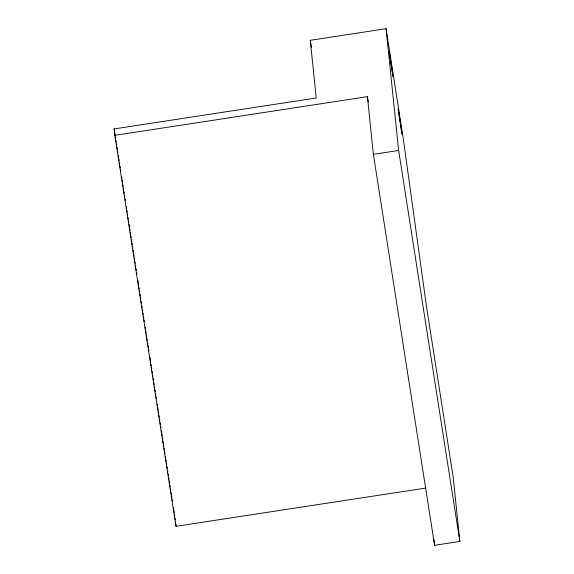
<?xml version="1.0" encoding="UTF-8"?>
<svg xmlns="http://www.w3.org/2000/svg" width="574" height="574" viewBox="0 0 574 574"><rect width="100%" height="100%" fill="white"/><g stroke="black" fill="none" stroke-linecap="round" stroke-linejoin="round"><path stroke-width="0.86" d="M114.822 135.335L114.154 128.92L316.238 97.975L310.276 40.302L386.058 28.7L403.271 138.664L426.446 306.301L453.223 477.353L459.846 541.433L434.583 545.3L373.38 154.32L367.425 96.647L114.822 135.335L176.017 526.308L425.965 488.036M373.38 154.32L398.643 150.453L386.058 28.7M398.643 150.453L459.846 541.433M367.425 96.647L368.25 101.957M310.276 40.302L311.381 47.341M114.154 128.92L115.123 135.112M115.403 136.885L115.683 138.657M115.955 140.422L116.235 142.194M116.508 143.959L116.787 145.731M117.067 147.496L117.34 149.269M117.62 151.041L117.892 152.806M118.309 155.461L118.588 157.233M118.861 158.998L119.141 160.77M119.421 162.535L119.693 164.308M119.973 166.073L120.246 167.845M120.526 169.617L120.805 171.382M121.631 176.692L121.91 178.457M122.19 180.229L122.599 182.884M122.879 184.649L123.159 186.421M123.432 188.193L123.711 189.958M123.984 191.73L124.264 193.495M124.544 195.268L124.816 197.033M125.096 198.805L125.369 200.577M126.345 206.762L126.617 208.534M126.897 210.306L127.17 212.071M127.45 213.844L127.722 215.609M128.002 217.381L128.282 219.146M128.554 220.918L128.834 222.69M129.107 224.456L129.387 226.228M129.667 227.993L130.083 230.648M130.355 232.42L130.635 234.185M130.908 235.957L131.188 237.722M131.468 239.494L131.74 241.267M132.02 243.032L132.293 244.804M132.572 246.569L132.852 248.341M133.125 250.106L133.405 251.878M133.677 253.651L134.094 256.298M134.373 258.07L134.646 259.843M134.926 261.608L135.206 263.38M135.478 265.145L135.758 266.917M136.031 268.682L136.311 270.454M136.59 272.227L136.863 273.992M137.832 280.184L138.664 285.493M138.944 287.258L139.217 289.031M139.496 290.803L139.769 292.568M140.049 294.34L140.329 296.105M140.601 297.877L140.881 299.642M141.154 301.415L141.434 303.187M141.85 305.834L142.13 307.607M142.402 309.379L142.682 311.144M142.955 312.916L143.235 314.681M143.514 316.453L143.787 318.218M144.067 319.991L144.339 321.763M145.172 327.065L145.452 328.837M145.724 330.602L146.14 333.257M146.42 335.029L146.693 336.794M146.973 338.567L147.253 340.339M147.525 342.104L147.805 343.876M148.078 345.641L148.357 347.413M148.637 349.179L148.91 350.951M149.879 357.143L150.711 362.452M150.991 364.217L151.263 365.99M151.543 367.755L151.816 369.527M152.096 371.299L152.375 373.064M152.648 374.836L152.928 376.601M153.201 378.374L153.48 380.139M153.897 382.793L154.169 384.566M154.449 386.331L154.729 388.103M155.002 389.868L155.281 391.64M155.554 393.412L155.834 395.177M156.114 396.95L156.386 398.715M157.219 404.024L157.498 405.796M157.771 407.562L158.187 410.216M158.467 411.989L158.74 413.754M159.02 415.526L159.299 417.291M159.572 419.063L159.852 420.828M160.124 422.6L160.404 424.373M160.684 426.138L160.957 427.91M161.373 430.565L162.205 435.867M162.478 437.639L162.758 439.404M163.038 441.176L163.31 442.949M163.59 444.714L163.863 446.486M164.142 448.251L164.422 450.023M164.695 451.788L164.975 453.56M165.391 456.215L165.664 457.98M165.943 459.752L166.216 461.525M166.496 463.29L166.776 465.062M167.048 466.827L167.328 468.599M167.601 470.364L167.881 472.137M168.16 473.909L168.433 475.674M168.713 477.446L168.986 479.211M169.265 480.983L169.682 483.638M169.961 485.403L170.234 487.175M170.514 488.94L170.787 490.713M171.066 492.485L171.339 494.25M171.619 496.022L171.899 497.787M172.171 499.559L172.451 501.324M173.42 507.516L174.252 512.826M174.525 514.598L174.805 516.363M175.084 518.135L175.357 519.901M433.944 539.086L434.583 545.3M175.608 522.304L176.017 526.308M389.229 51.689L389.122 51.244L392.989 76.507L389.229 51.689M398.263 109.361L398.148 108.909L402.015 134.173L398.263 109.361"/></g></svg>
